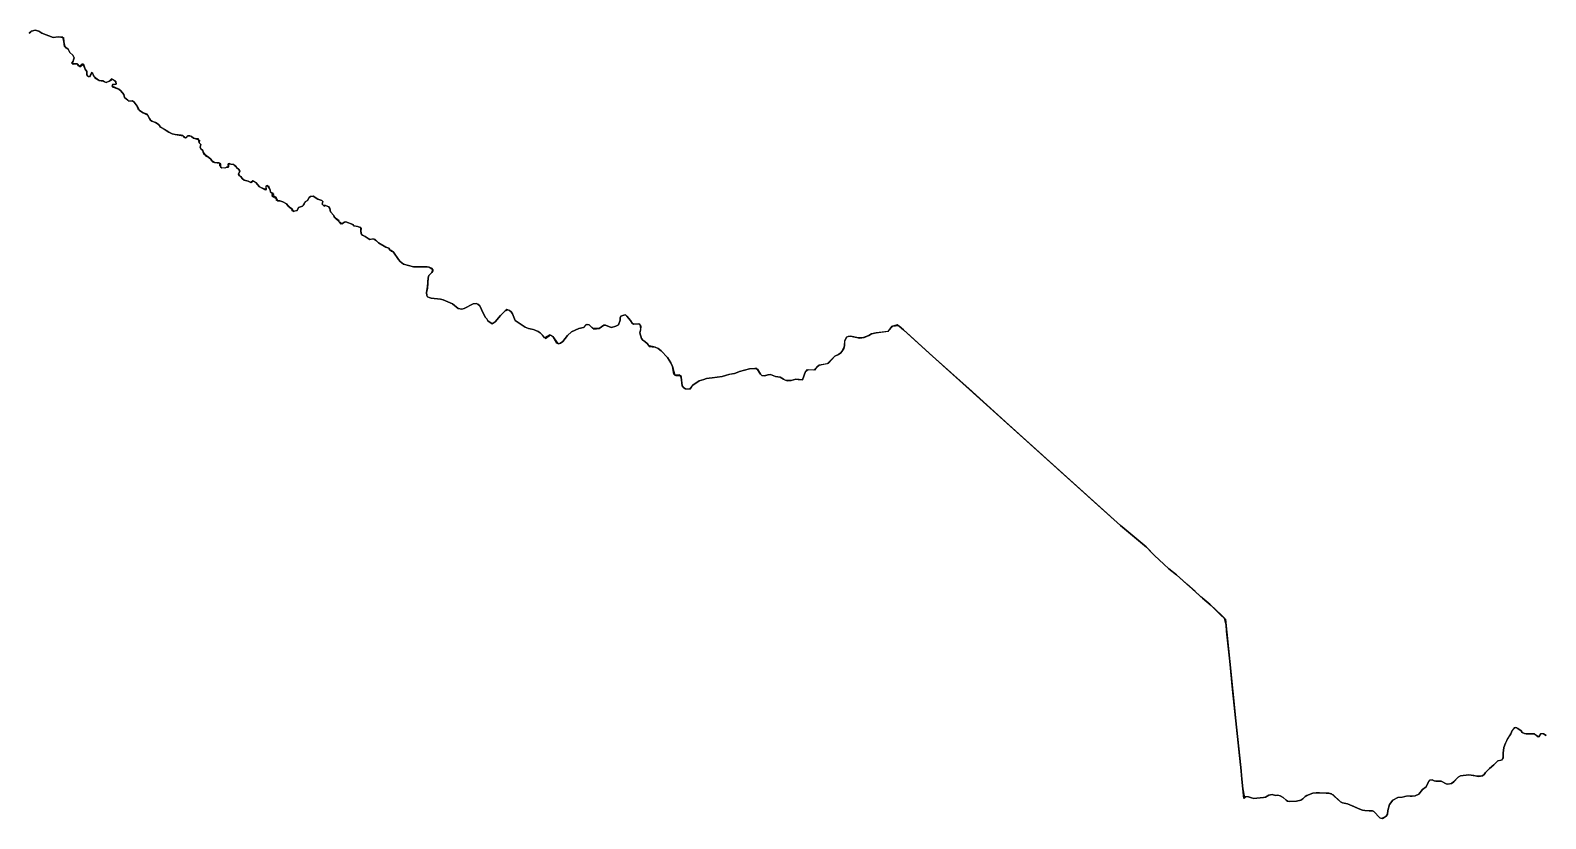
# Model space of a CAD drawing. Extents: x -74 to -34.8, y -33.8 to 5.3.
# Drawn here: x -42.984 to -40.92, y -15.772 to -14.698 of the extents above; entities that cross this region are included whole.
import ezdxf

# ---------------------------------------------------------------- set-up
doc = ezdxf.new("R2010")
doc.units = 0
doc.header["$LTSCALE"] = 2
doc.layers.add('UFEBRASIL', color=7, linetype='Continuous')

msp = doc.modelspace()

# ---------------------------------------------------------------- linework, layer by layer
at = {"layer": 'UFEBRASIL'}
for points in [[(-40.9194, -15.6589), (-40.923, -15.6567), (-40.9273, -15.6567), (-40.9304, -15.661), (-40.936, -15.6566), (-40.9466, -15.6567), (-40.9492, -15.6562), (-40.9522, -15.6545), (-40.9538, -15.6526), (-40.958, -15.6493), (-40.9616, -15.6479), (-40.9631, -15.6484), (-40.9659, -15.652), (-40.9676, -15.6566), (-40.9726, -15.6639), (-40.975, -15.6691), (-40.9773, -15.6753), (-40.9782, -15.6827), (-40.9783, -15.689), (-40.9806, -15.6923), (-40.9855, -15.6933), (-40.9907, -15.6986), (-40.9967, -15.7038), (-41.0021, -15.709), (-41.0039, -15.7118), (-41.008, -15.7143), (-41.0087, -15.7143), (-41.0134, -15.7142), (-41.0141, -15.7141), (-41.0183, -15.7131), (-41.0248, -15.7124), (-41.0363, -15.7138), (-41.0392, -15.7153), (-41.0456, -15.7219), (-41.0484, -15.7239), (-41.0534, -15.7251), (-41.0557, -15.7245), (-41.0627, -15.7211), (-41.0697, -15.7208), (-41.0719, -15.7203), (-41.0746, -15.719), (-41.0787, -15.7199), (-41.0804, -15.7229), (-41.0828, -15.7287), (-41.0882, -15.7325), (-41.0929, -15.7387), (-41.0981, -15.7411), (-41.1023, -15.7414), (-41.105, -15.7414), (-41.1098, -15.7412), (-41.1119, -15.7418), (-41.1165, -15.743), (-41.1216, -15.743), (-41.1286, -15.7468), (-41.133, -15.7528), (-41.135, -15.7611), (-41.1356, -15.7661), (-41.1375, -15.7685), (-41.14, -15.7703), (-41.1443, -15.7719), (-41.1462, -15.7709), (-41.1543, -15.7624), (-41.1563, -15.7614), (-41.1665, -15.7611), (-41.1695, -15.7605), (-41.1735, -15.7591), (-41.1817, -15.7554), (-41.19, -15.7518), (-41.197, -15.7504), (-41.1998, -15.7489), (-41.2117, -15.7381), (-41.2154, -15.7372), (-41.2193, -15.7375), (-41.2282, -15.7367), (-41.233, -15.7367), (-41.2374, -15.7375), (-41.2453, -15.7403), (-41.248, -15.742), (-41.2509, -15.7452), (-41.2535, -15.7469), (-41.2596, -15.7481), (-41.2686, -15.7487), (-41.2718, -15.7481), (-41.2737, -15.7469), (-41.2776, -15.743), (-41.282, -15.7408), (-41.2852, -15.7402), (-41.2884, -15.7403), (-41.2929, -15.739), (-41.2973, -15.7398), (-41.302, -15.7428), (-41.3047, -15.7434), (-41.3138, -15.7439), (-41.3177, -15.7445), (-41.321, -15.7438), (-41.3248, -15.7421), (-41.3294, -15.7422), (-41.3312, -15.7447), (-41.3326, -15.7313), (-41.3339, -15.7181), (-41.3351, -15.7073), (-41.3356, -15.7025), (-41.336, -15.6987), (-41.3466, -15.5959), (-41.3505, -15.5577), (-41.3547, -15.5167), (-41.3556, -15.5085), (-41.3578, -15.499), (-41.36, -15.4969), (-41.3619, -15.495), (-41.3766, -15.4809), (-41.3778, -15.4799), (-41.3799, -15.4781), (-41.3853, -15.4736), (-41.388, -15.4714), (-41.39, -15.4697), (-41.3976, -15.4628), (-41.4088, -15.4527), (-41.4232, -15.4398), (-41.4333, -15.4317), (-41.4404, -15.4253), (-41.4531, -15.4135), (-41.4561, -15.4103), (-41.4643, -15.4018), (-41.4941, -15.377), (-41.4994, -15.3726), (-41.5257, -15.349), (-41.7599, -15.138), (-41.7858, -15.1146), (-41.795, -15.1063), (-41.8007, -15.1011), (-41.8034, -15.0997), (-41.8112, -15.1017), (-41.8163, -15.1084), (-41.8319, -15.1102), (-41.8382, -15.1116), (-41.842, -15.1142), (-41.8492, -15.1169), (-41.856, -15.1173), (-41.8672, -15.1149), (-41.8704, -15.1152), (-41.8725, -15.1165), (-41.875, -15.1224), (-41.8752, -15.1281), (-41.8763, -15.1316), (-41.8787, -15.1357), (-41.8803, -15.1374), (-41.8833, -15.1397), (-41.8884, -15.142), (-41.8988, -15.1527), (-41.9099, -15.1544), (-41.9126, -15.1567), (-41.917, -15.1611), (-41.9266, -15.1608), (-41.9283, -15.163), (-41.9325, -15.1745), (-41.9414, -15.1737), (-41.9476, -15.1752), (-41.9549, -15.1753), (-41.9582, -15.1737), (-41.9629, -15.1709), (-41.9692, -15.1698), (-41.976, -15.1669), (-41.9796, -15.1676), (-41.984, -15.169), (-41.9878, -15.1683), (-41.9896, -15.1666), (-41.9947, -15.1589), (-41.9975, -15.1589), (-42.0044, -15.1596), (-42.018, -15.1631), (-42.0213, -15.1643), (-42.0249, -15.1657), (-42.0329, -15.1671), (-42.0416, -15.1698), (-42.0554, -15.1716), (-42.0595, -15.172), (-42.0633, -15.1727), (-42.0666, -15.1741), (-42.07, -15.1749), (-42.0733, -15.1757), (-42.0819, -15.1816), (-42.0866, -15.1871), (-42.0916, -15.1866), (-42.0938, -15.1855), (-42.0961, -15.1824), (-42.0975, -15.1706), (-42.1, -15.1678), (-42.1063, -15.1682), (-42.1074, -15.1666), (-42.1094, -15.1563), (-42.1119, -15.1514), (-42.1163, -15.1441), (-42.125, -15.1347), (-42.1289, -15.1317), (-42.1331, -15.1299), (-42.1425, -15.1277), (-42.1436, -15.1254), (-42.147, -15.1222), (-42.1499, -15.1203), (-42.1515, -15.1183), (-42.1539, -15.1106), (-42.1524, -15.105), (-42.1533, -15.0994), (-42.1554, -15.0979), (-42.1626, -15.0985), (-42.1645, -15.0974), (-42.1665, -15.0937), (-42.1714, -15.0876), (-42.1733, -15.086), (-42.1755, -15.0861), (-42.1798, -15.0878), (-42.1809, -15.09), (-42.1807, -15.0932), (-42.183, -15.0996), (-42.1864, -15.1011), (-42.1926, -15.1031), (-42.1952, -15.1024), (-42.2006, -15.0999), (-42.2028, -15.1001), (-42.2095, -15.1045), (-42.2177, -15.1044), (-42.2231, -15.0996), (-42.2274, -15.0993), (-42.2308, -15.1033), (-42.2371, -15.1044), (-42.2472, -15.1092), (-42.2522, -15.1139), (-42.259, -15.1221), (-42.262, -15.1244), (-42.2648, -15.1252), (-42.2668, -15.1247), (-42.2725, -15.1154), (-42.2772, -15.1133), (-42.2776, -15.1137), (-42.2838, -15.1173), (-42.2866, -15.1136), (-42.2896, -15.1104), (-42.2925, -15.1087), (-42.2956, -15.1073), (-42.299, -15.106), (-42.3055, -15.1045), (-42.3099, -15.1027), (-42.3157, -15.0992), (-42.3237, -15.0936), (-42.3275, -15.0845), (-42.3291, -15.082), (-42.3312, -15.08), (-42.3351, -15.0788), (-42.3372, -15.0805), (-42.3436, -15.0866), (-42.3509, -15.0955), (-42.3549, -15.0982), (-42.3607, -15.094), (-42.3624, -15.0911), (-42.3645, -15.0889), (-42.3697, -15.0784), (-42.3719, -15.0736), (-42.3745, -15.0713), (-42.3768, -15.0704), (-42.381, -15.071), (-42.3933, -15.0773), (-42.3965, -15.078), (-42.4011, -15.0772), (-42.4092, -15.071), (-42.4217, -15.0655), (-42.4252, -15.0646), (-42.4379, -15.0633), (-42.4409, -15.0624), (-42.4429, -15.0613), (-42.4441, -15.0595), (-42.4443, -15.0556), (-42.4432, -15.0478), (-42.4423, -15.0354), (-42.4412, -15.0324), (-42.4373, -15.0283), (-42.436, -15.0243), (-42.4368, -15.0227), (-42.4407, -15.0211), (-42.4436, -15.0206), (-42.4621, -15.0207), (-42.4759, -15.017), (-42.4802, -15.0132), (-42.4824, -15.0105), (-42.4895, -15.0003), (-42.4926, -14.9983), (-42.4944, -14.9973), (-42.4957, -14.9949), (-42.4998, -14.9936), (-42.5096, -14.9879), (-42.5125, -14.9849), (-42.5144, -14.9834), (-42.5155, -14.983), (-42.519, -14.983), (-42.5217, -14.9831), (-42.5239, -14.9821), (-42.528, -14.979), (-42.533, -14.9763), (-42.5335, -14.9749), (-42.5338, -14.9719), (-42.5337, -14.9674), (-42.5364, -14.9663), (-42.5386, -14.9657), (-42.5432, -14.9648), (-42.5448, -14.9628), (-42.5543, -14.9593), (-42.5563, -14.9597), (-42.5607, -14.9623), (-42.563, -14.9596), (-42.5636, -14.958), (-42.5702, -14.9527), (-42.5706, -14.9506), (-42.5752, -14.9457), (-42.5756, -14.9434), (-42.576, -14.941), (-42.5775, -14.9389), (-42.5821, -14.9369), (-42.5849, -14.9369), (-42.5864, -14.935), (-42.5856, -14.9316), (-42.5872, -14.9302), (-42.5924, -14.9283), (-42.599, -14.9241), (-42.6025, -14.9247), (-42.6042, -14.9261), (-42.6067, -14.9301), (-42.6096, -14.932), (-42.6122, -14.9361), (-42.6134, -14.9377), (-42.6188, -14.9399), (-42.6207, -14.9437), (-42.6254, -14.945), (-42.6272, -14.9444), (-42.6279, -14.9415), (-42.633, -14.938), (-42.6349, -14.9349), (-42.6399, -14.9318), (-42.6442, -14.9306), (-42.6486, -14.93), (-42.6487, -14.9263), (-42.6549, -14.9224), (-42.6526, -14.9207), (-42.6569, -14.9189), (-42.6567, -14.9162), (-42.6585, -14.9137), (-42.661, -14.9097), (-42.6633, -14.9113), (-42.6638, -14.9163), (-42.6721, -14.9116), (-42.6767, -14.9057), (-42.6809, -14.9035), (-42.6837, -14.9055), (-42.6872, -14.9037), (-42.6928, -14.9025), (-42.6954, -14.9004), (-42.6971, -14.8976), (-42.6991, -14.8965), (-42.7004, -14.8945), (-42.6988, -14.8904), (-42.6999, -14.8879), (-42.7033, -14.8852), (-42.7056, -14.8828), (-42.7069, -14.8812), (-42.7108, -14.8807), (-42.7151, -14.8805), (-42.7145, -14.8846), (-42.7158, -14.8844), (-42.719, -14.8861), (-42.7234, -14.8856), (-42.7257, -14.8827), (-42.7257, -14.8793), (-42.7273, -14.8787), (-42.7332, -14.8782), (-42.737, -14.8763), (-42.7382, -14.8737), (-42.741, -14.8716), (-42.7459, -14.868), (-42.7472, -14.8678), (-42.7487, -14.8642), (-42.7492, -14.8619), (-42.7517, -14.8598), (-42.7527, -14.8574), (-42.7516, -14.8541), (-42.7539, -14.8516), (-42.7551, -14.8464), (-42.7593, -14.8459), (-42.7616, -14.8452), (-42.7644, -14.8432), (-42.7666, -14.8423), (-42.7697, -14.8423), (-42.7722, -14.8447), (-42.7734, -14.8446), (-42.7761, -14.8416), (-42.7786, -14.8413), (-42.7867, -14.8403), (-42.791, -14.8394), (-42.7955, -14.8373), (-42.7991, -14.8347), (-42.8069, -14.8304), (-42.8092, -14.8265), (-42.8097, -14.8262), (-42.8136, -14.8239), (-42.8184, -14.8221), (-42.8202, -14.8206), (-42.8219, -14.8183), (-42.8251, -14.8126), (-42.8303, -14.811), (-42.8365, -14.8065), (-42.8387, -14.8018), (-42.8424, -14.7961), (-42.8448, -14.7943), (-42.8498, -14.795), (-42.8512, -14.7933), (-42.8559, -14.7901), (-42.8566, -14.786), (-42.8607, -14.7806), (-42.8636, -14.7787), (-42.8727, -14.7745), (-42.8718, -14.7716), (-42.8692, -14.7723), (-42.8672, -14.7717), (-42.8669, -14.7706), (-42.8684, -14.767), (-42.8733, -14.7646), (-42.8766, -14.7678), (-42.8808, -14.7693), (-42.8828, -14.7687), (-42.8854, -14.767), (-42.8904, -14.7668), (-42.8929, -14.7647), (-42.8975, -14.7615), (-42.8991, -14.7571), (-42.9007, -14.7557), (-42.9038, -14.762), (-42.9059, -14.761), (-42.9071, -14.7589), (-42.9072, -14.7547), (-42.9095, -14.7514), (-42.9122, -14.7445), (-42.9133, -14.7446), (-42.917, -14.7475), (-42.9187, -14.7466), (-42.9202, -14.7442), (-42.9271, -14.7441), (-42.9274, -14.7431), (-42.9258, -14.7406), (-42.925, -14.7385), (-42.9245, -14.736), (-42.925, -14.7339), (-42.9262, -14.7321), (-42.9303, -14.7288), (-42.9324, -14.7242), (-42.9374, -14.7204), (-42.9385, -14.7137), (-42.9397, -14.7076), (-42.9461, -14.7072), (-42.9527, -14.7084), (-42.9685, -14.7024), (-42.9725, -14.6996), (-42.9773, -14.6984), (-42.9823, -14.6997), (-42.9854, -14.7022)], [(-42.9854, -14.7022), (-42.9839, -14.7014), (-42.9823, -14.6997), (-42.9773, -14.6984), (-42.9725, -14.6996), (-42.9685, -14.7024), (-42.9527, -14.7084), (-42.9461, -14.7072), (-42.9389, -14.708), (-42.9385, -14.7137), (-42.9381, -14.7162), (-42.9367, -14.7217), (-42.9324, -14.7242), (-42.9303, -14.7288), (-42.9262, -14.7321), (-42.925, -14.7339), (-42.9245, -14.736), (-42.925, -14.7385), (-42.9258, -14.7406), (-42.9271, -14.7441), (-42.9251, -14.7445), (-42.9202, -14.7442), (-42.917, -14.7475), (-42.9159, -14.7475), (-42.9122, -14.7445), (-42.9112, -14.7457), (-42.9095, -14.7514), (-42.9072, -14.7547), (-42.9071, -14.7589), (-42.9059, -14.761), (-42.9026, -14.7614), (-42.9, -14.7558), (-42.8985, -14.7584), (-42.8962, -14.763), (-42.8915, -14.7659), (-42.8904, -14.7668), (-42.8846, -14.7676), (-42.8828, -14.7687), (-42.8808, -14.7693), (-42.8766, -14.7678), (-42.8721, -14.7647), (-42.8711, -14.7653), (-42.8676, -14.7682), (-42.8672, -14.7717), (-42.8692, -14.7723), (-42.8718, -14.7716), (-42.8724, -14.7754), (-42.8636, -14.7787), (-42.8607, -14.7806), (-42.8566, -14.786), (-42.8559, -14.7901), (-42.8512, -14.7933), (-42.8498, -14.795), (-42.8448, -14.7943), (-42.8424, -14.7961), (-42.8387, -14.8018), (-42.8354, -14.8078), (-42.8303, -14.811), (-42.8239, -14.8139), (-42.8219, -14.8183), (-42.8202, -14.8206), (-42.8184, -14.8221), (-42.8136, -14.8239), (-42.8087, -14.8273), (-42.8069, -14.8304), (-42.8019, -14.8332), (-42.7991, -14.8347), (-42.7955, -14.8373), (-42.791, -14.8394), (-42.7867, -14.8403), (-42.7758, -14.8419), (-42.7722, -14.8447), (-42.7712, -14.8442), (-42.7697, -14.8423), (-42.7666, -14.8423), (-42.7644, -14.8432), (-42.7616, -14.8452), (-42.7586, -14.8462), (-42.7537, -14.8478), (-42.7539, -14.8516), (-42.7516, -14.8541), (-42.7527, -14.8574), (-42.7517, -14.8598), (-42.7492, -14.8619), (-42.7487, -14.8644), (-42.7459, -14.868), (-42.7455, -14.8694), (-42.741, -14.8716), (-42.7382, -14.8737), (-42.7359, -14.8774), (-42.7332, -14.8782), (-42.7257, -14.8793), (-42.7248, -14.8807), (-42.7249, -14.8843), (-42.7234, -14.8856), (-42.7177, -14.8854), (-42.7145, -14.8846), (-42.7136, -14.8843), (-42.7137, -14.8793), (-42.7108, -14.8807), (-42.7069, -14.8812), (-42.7042, -14.8828), (-42.7033, -14.8852), (-42.6999, -14.8879), (-42.6988, -14.8904), (-42.7004, -14.8945), (-42.6991, -14.8965), (-42.6971, -14.8976), (-42.6954, -14.9004), (-42.6928, -14.9025), (-42.6872, -14.9037), (-42.6837, -14.9055), (-42.6799, -14.9033), (-42.6767, -14.9057), (-42.6721, -14.9116), (-42.6625, -14.9153), (-42.6627, -14.9105), (-42.6597, -14.9104), (-42.6585, -14.9137), (-42.6572, -14.9179), (-42.6561, -14.9197), (-42.6525, -14.9216), (-42.6552, -14.9243), (-42.6484, -14.9278), (-42.6474, -14.9305), (-42.6442, -14.9306), (-42.6399, -14.9318), (-42.6349, -14.9349), (-42.6317, -14.9393), (-42.6279, -14.9415), (-42.6254, -14.945), (-42.6238, -14.9442), (-42.6207, -14.9437), (-42.6187, -14.9397), (-42.6134, -14.9377), (-42.6112, -14.9355), (-42.6096, -14.932), (-42.6067, -14.9301), (-42.6042, -14.9261), (-42.6025, -14.9247), (-42.599, -14.9241), (-42.5924, -14.9283), (-42.5872, -14.9302), (-42.5856, -14.9316), (-42.5864, -14.935), (-42.584, -14.9378), (-42.5821, -14.9369), (-42.5775, -14.9389), (-42.576, -14.941), (-42.5752, -14.9457), (-42.5706, -14.9506), (-42.5693, -14.9539), (-42.563, -14.9596), (-42.562, -14.9598), (-42.5596, -14.9621), (-42.5563, -14.9597), (-42.5543, -14.9593), (-42.5448, -14.9628), (-42.5432, -14.9648), (-42.5374, -14.9655), (-42.5349, -14.9666), (-42.5333, -14.9683), (-42.5338, -14.9719), (-42.533, -14.9763), (-42.5316, -14.9775), (-42.528, -14.979), (-42.5239, -14.9821), (-42.5217, -14.9831), (-42.5177, -14.9822), (-42.5157, -14.9829), (-42.5125, -14.9849), (-42.5118, -14.986), (-42.5096, -14.9879), (-42.4998, -14.9936), (-42.4957, -14.9949), (-42.4944, -14.9973), (-42.4923, -14.9992), (-42.4895, -15.0003), (-42.4824, -15.0105), (-42.4802, -15.0132), (-42.4759, -15.017), (-42.4621, -15.0207), (-42.4436, -15.0206), (-42.4407, -15.0211), (-42.436, -15.0243), (-42.436, -15.0261), (-42.4373, -15.0283), (-42.4412, -15.0324), (-42.4423, -15.0354), (-42.4433, -15.0497), (-42.4443, -15.0556), (-42.4441, -15.0595), (-42.4429, -15.0613), (-42.4409, -15.0624), (-42.4379, -15.0633), (-42.4252, -15.0646), (-42.4217, -15.0655), (-42.4092, -15.071), (-42.4011, -15.0772), (-42.3965, -15.078), (-42.3933, -15.0773), (-42.381, -15.071), (-42.3768, -15.0704), (-42.3745, -15.0713), (-42.3719, -15.0736), (-42.3695, -15.0787), (-42.3645, -15.0889), (-42.3624, -15.0911), (-42.3607, -15.094), (-42.3549, -15.0982), (-42.3509, -15.0955), (-42.3436, -15.0866), (-42.3372, -15.0805), (-42.3335, -15.0791), (-42.3312, -15.08), (-42.3291, -15.082), (-42.3275, -15.0845), (-42.3237, -15.0936), (-42.3157, -15.0992), (-42.3099, -15.1027), (-42.3055, -15.1045), (-42.2987, -15.106), (-42.2925, -15.1087), (-42.2896, -15.1104), (-42.2866, -15.1136), (-42.2826, -15.1179), (-42.2754, -15.1133), (-42.2725, -15.1154), (-42.2656, -15.125), (-42.2648, -15.1252), (-42.262, -15.1244), (-42.259, -15.1221), (-42.2522, -15.1139), (-42.2472, -15.1092), (-42.2371, -15.1044), (-42.2308, -15.1033), (-42.226, -15.0988), (-42.2231, -15.0996), (-42.2164, -15.1056), (-42.2095, -15.1045), (-42.2028, -15.1001), (-42.2006, -15.0999), (-42.1952, -15.1024), (-42.1926, -15.1031), (-42.1864, -15.1011), (-42.183, -15.0996), (-42.1807, -15.0932), (-42.1809, -15.09), (-42.1798, -15.0878), (-42.1755, -15.0861), (-42.1733, -15.086), (-42.1714, -15.0876), (-42.1665, -15.0937), (-42.1645, -15.0974), (-42.1626, -15.0985), (-42.1554, -15.0979), (-42.1527, -15.1011), (-42.1532, -15.1067), (-42.1539, -15.1106), (-42.1515, -15.1183), (-42.1499, -15.1203), (-42.147, -15.1222), (-42.1436, -15.1254), (-42.141, -15.1288), (-42.1331, -15.1299), (-42.1289, -15.1317), (-42.125, -15.1347), (-42.1163, -15.1441), (-42.1119, -15.1514), (-42.1094, -15.1563), (-42.1063, -15.1682), (-42.1048, -15.1684), (-42.0983, -15.1683), (-42.0975, -15.1706), (-42.0961, -15.1824), (-42.0938, -15.1855), (-42.0916, -15.1866), (-42.0847, -15.1865), (-42.0819, -15.1816), (-42.0733, -15.1757), (-42.0666, -15.1741), (-42.0633, -15.1727), (-42.0595, -15.172), (-42.0554, -15.1716), (-42.0416, -15.1698), (-42.0313, -15.1665), (-42.0249, -15.1657), (-42.0213, -15.1643), (-42.018, -15.1631), (-42.0044, -15.1596), (-41.9975, -15.1589), (-41.9938, -15.1598), (-41.9896, -15.1666), (-41.9878, -15.1683), (-41.984, -15.169), (-41.9793, -15.1675), (-41.976, -15.1669), (-41.9692, -15.1698), (-41.9629, -15.1709), (-41.9582, -15.1737), (-41.9534, -15.1757), (-41.9476, -15.1752), (-41.9414, -15.1737), (-41.9382, -15.174), (-41.9325, -15.1745), (-41.9283, -15.163), (-41.9248, -15.1603), (-41.9151, -15.1606), (-41.9126, -15.1567), (-41.9099, -15.1544), (-41.897, -15.1519), (-41.8923, -15.1465), (-41.8884, -15.142), (-41.8833, -15.1397), (-41.8803, -15.1374), (-41.8787, -15.1357), (-41.8759, -15.1309), (-41.8752, -15.1281), (-41.8746, -15.1206), (-41.8725, -15.1165), (-41.8704, -15.1152), (-41.8672, -15.1149), (-41.8545, -15.1175), (-41.8483, -15.1168), (-41.842, -15.1142), (-41.8382, -15.1116), (-41.8319, -15.1102), (-41.8156, -15.108), (-41.8094, -15.1011), (-41.8023, -15.1003), (-41.8007, -15.1011), (-41.795, -15.1063), (-41.7592, -15.1386), (-41.7015, -15.1905), (-41.6514, -15.2357), (-41.4994, -15.3726), (-41.4639, -15.4021), (-41.4531, -15.4135), (-41.4404, -15.4253), (-41.4333, -15.4317), (-41.4232, -15.4398), (-41.3881, -15.4713), (-41.3876, -15.4717), (-41.3758, -15.4816), (-41.3643, -15.493), (-41.3626, -15.4947), (-41.358, -15.4988), (-41.3564, -15.5003), (-41.3505, -15.5578), (-41.3422, -15.6386), (-41.3356, -15.7025), (-41.3339, -15.7182), (-41.3326, -15.7313), (-41.3302, -15.7433), (-41.3282, -15.7418), (-41.3248, -15.7421), (-41.321, -15.7438), (-41.3177, -15.7445), (-41.3138, -15.7439), (-41.3047, -15.7434), (-41.302, -15.7428), (-41.2973, -15.7398), (-41.2929, -15.739), (-41.2884, -15.7403), (-41.2852, -15.7402), (-41.282, -15.7408), (-41.2776, -15.743), (-41.2737, -15.7469), (-41.2718, -15.7481), (-41.2685, -15.7487), (-41.2596, -15.7481), (-41.2535, -15.7469), (-41.2509, -15.7452), (-41.248, -15.742), (-41.2453, -15.7403), (-41.2374, -15.7375), (-41.233, -15.7367), (-41.2282, -15.7367), (-41.2193, -15.7375), (-41.2154, -15.7372), (-41.2099, -15.739), (-41.1998, -15.7489), (-41.197, -15.7504), (-41.19, -15.7518), (-41.1735, -15.7591), (-41.1695, -15.7605), (-41.1665, -15.7611), (-41.1553, -15.7619), (-41.1543, -15.7624), (-41.1462, -15.7709), (-41.1425, -15.772), (-41.1375, -15.7685), (-41.1356, -15.7661), (-41.135, -15.7611), (-41.133, -15.7528), (-41.1286, -15.7468), (-41.1216, -15.743), (-41.1156, -15.7428), (-41.1084, -15.7409), (-41.105, -15.7414), (-41.1022, -15.7414), (-41.0981, -15.7411), (-41.0929, -15.7387), (-41.0882, -15.7325), (-41.0828, -15.7287), (-41.0804, -15.7229), (-41.0776, -15.7193), (-41.0746, -15.719), (-41.0719, -15.7203), (-41.0697, -15.7208), (-41.0627, -15.7211), (-41.0557, -15.7245), (-41.0534, -15.7251), (-41.0484, -15.7239), (-41.0453, -15.7217), (-41.0392, -15.7153), (-41.0363, -15.7138), (-41.0248, -15.7124), (-41.0159, -15.7136), (-41.0141, -15.7141), (-41.0118, -15.7144), (-41.0061, -15.7138), (-41.0039, -15.7118), (-41.0021, -15.709), (-40.9967, -15.7038), (-40.9907, -15.6986), (-40.9855, -15.6933), (-40.9796, -15.6917), (-40.9781, -15.6881), (-40.9782, -15.6827), (-40.9773, -15.6753), (-40.975, -15.6691), (-40.9716, -15.6633), (-40.9676, -15.6566), (-40.9659, -15.652), (-40.9616, -15.6479), (-40.9601, -15.648), (-40.958, -15.6493), (-40.9538, -15.6526), (-40.9522, -15.6545), (-40.9492, -15.6562), (-40.9466, -15.6567), (-40.936, -15.6566), (-40.9293, -15.6607), (-40.9265, -15.6561), (-40.923, -15.6567), (-40.9194, -15.6589)]]:
    msp.add_lwpolyline(points, dxfattribs=at)

doc.saveas('drawing.dxf')
